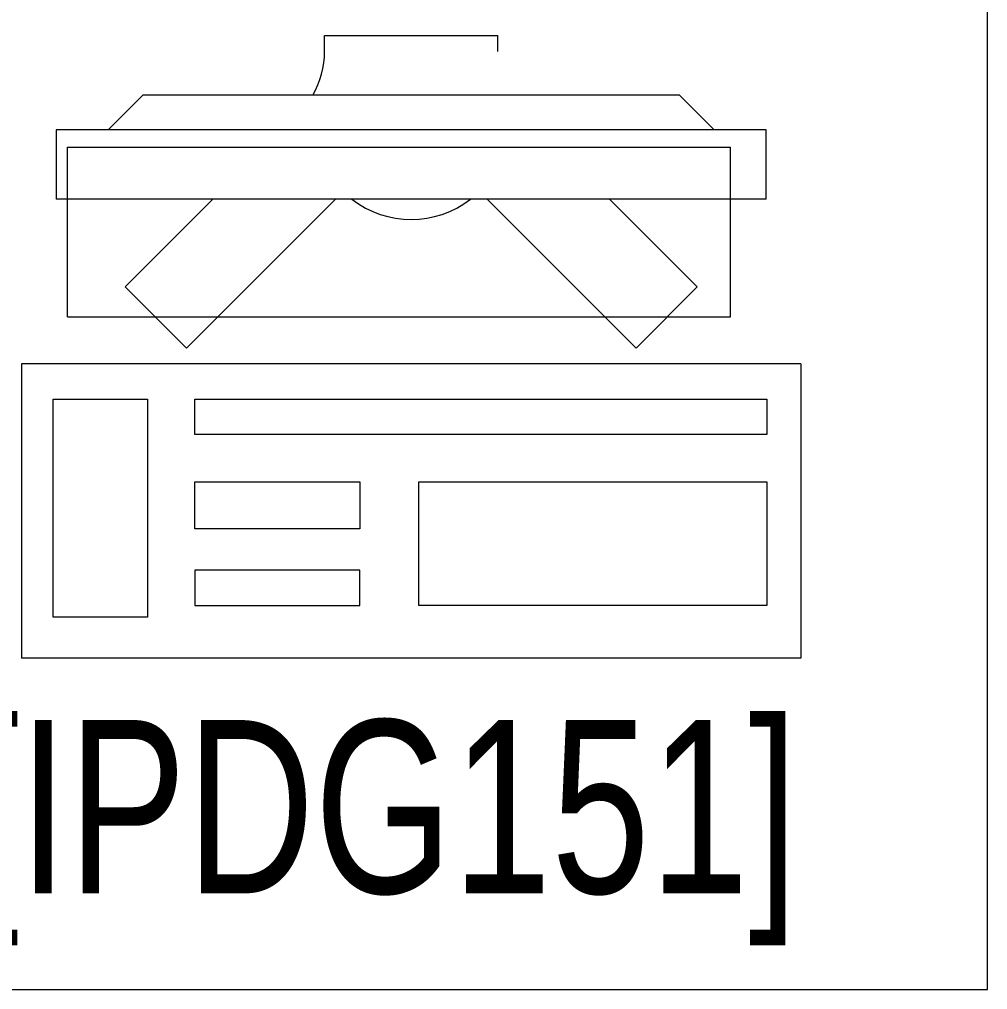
# Model space of a CAD drawing. Header units: metres. Extents: x 75097 to 220762, y -1557923 to -1361206.
# Drawn here: x 168055 to 168614, y -1409083 to -1408523 of the extents above; entities that cross this region are included whole.
import ezdxf

# ---------------------------------------------------------------- set-up
doc = ezdxf.new("R2010")
doc.units = ezdxf.units.M
doc.layers.get('0').update_dxf_attribs({"lineweight": 0})
doc.layers.add('A-100 - Copy$0$72_EGR_BASE_TEXT', color=8, linetype='Continuous', lineweight=0)
doc.layers.add('A-100 - Copy$0$Medical Equipment and Furniture', color=8, linetype='Continuous', lineweight=0)
doc.styles.add('A-100 - Copy$0$X3G_ENTITY_2587EA', font='swisscl.ttf', dxfattribs={"height": 200})

# ---------------------------------------------------------------- blocks, each defined once
blk = doc.blocks.new('A-100 - Copy$0$ITCWLS1-P')
for p, q in [((-0.1699999999364081, 0.4500000000225556), (-0.1699999999982537, 2.18278e-11)), ((-0.1699999999400461, 0.4500000000225556), (5.82077e-11, 0.4500000000007275)), ((5.82077e-11, 0.4500000000007275), (0, 0)), ((-0.2650894508826422, 0.4300000000221987, 5.3142759e-09), (-0.3050894508816963, 0.4300000000222903, 5.3202569e-09)), ((-0.3050894508816963, 0.4300000000222903, 5.3202569e-09), (-0.305089450880502, 0.0200000000222894, 5.3430671e-09)), ((-0.2650894508826422, 0.4300000000221987, 5.3142759e-09), (-0.2650894508814479, 0.0200000000221979, 5.3370861e-09)), ((-0.1495693687724098, 0.4304734261705086), (-0.1291389324400199, 0.4304734261668706)), ((-0.1291389324400199, 0.4304734261668706), (-0.1291389324433112, 0.4089273506178871)), ((-0.1969999999455467, 0.4093850739918707), (-0.2949999999727879, 0.4093850740064229)), ((-0.2949999999691499, 0.0263850739975168), (-0.2949999999145802, 0.4093850740064229)), ((-0.1969999999964784, 0.0263850739866029), (-0.1969999999455467, 0.4093850739918707)), ((-0.3250894508822464, 0.3800000000194237, 5.3257268e-09), (-0.3050894508817641, 0.4000000000198165, 5.3217445e-09)), ((-0.3250894508822464, 0.3800000000194237, 5.3257268e-09), (-0.3250894508808251, 0.0700000000252438, 5.3435783e-09)), ((-0.3503228691952465, 0.2750000000221888), (-0.3596121910766719, 0.2750000000221888)), ((-0.3596121910766719, 0.1750000000221945), (-0.3596121910766719, 0.2750000000221888)), ((-0.350322869195243, 0.1750000000221945), (-0.3596121910766719, 0.1750000000221945)), ((-0.3250894508808251, 0.0700000000252438, 5.3435783e-09), (-0.3050894508804343, 0.0500000000247632, 5.3415795e-09)), ((-0.1969999999964784, 0.0263850739866029), (-0.2949999999727879, 0.0263850739975168)), ((-0.305089450880502, 0.0200000000222894, 5.3430671e-09), (-0.2650894508814479, 0.0200000000221979, 5.3370861e-09)), ((-0.1699999999982537, 2.18278e-11), (0, 0))]:
    blk.add_line(p, q)
at = {"extrusion": (2.482809e-10, 3.18408e-10, -1)}
for p, q in [((-0.2650894508823398, 0.3395227402161751), (-0.2144258003356191, 0.3901863907626434)), ((-0.1790704612763825, 0.3548310517032291), (-0.2144258003356191, 0.3901863907626434)), ((-0.2650894508821587, 0.2688120620979006), (-0.1790704612763825, 0.3548310517032291))]:
    blk.add_line(p, q, dxfattribs=at)
at = {"extrusion": (2.482809e-10, -3.18408e-10, -1)}
for p, q in [((-0.2650894508819313, 0.1811879379462553), (-0.1790704612763826, 0.0951689483411542)), ((-0.2650894508817466, 0.1104772598276042), (-0.2144258003356193, 0.0598136092817398)), ((-0.1790704612763826, 0.0951689483411542), (-0.2144258003356193, 0.0598136092817398))]:
    blk.add_line(p, q, dxfattribs=at)
for points in [[(-0.1291389324433112, 0.4089273506178871), (-0.1291389324869669, 0.0999575913556327), (-0.1495693688193568, 0.0999575913592707), (-0.1495693687724098, 0.4304734261705086)], [(-0.1495684718243585, 0.0999575913592774), (-0.1495690132306086, 0.0999576858905274), (-0.1495695460431087, 0.0999578405780274), (-0.1495700616681087, 0.0999580554217773), (-0.1495705601056086, 0.0999583132342774), (-0.1495710241681086, 0.0999586226092774), (-0.1495714452618585, 0.0999589749530274), (-0.1495718147931085, 0.0999593616717773), (-0.1495721327618585, 0.0999597741717774), (-0.1495724507306085, 0.0999603413592774), (-0.1495726999493586, 0.0999609257342774), (-0.1495728718243586, 0.0999615272967774), (-0.1495729663556086, 0.0999621288592774), (-0.1495729921368586, 0.0999627476092774), (-0.1495729405743585, 0.0999633577655274), (-0.1495728202618586, 0.0999639765155274), (-0.1495726226056085, 0.0999645866717774), (-0.1495723390118585, 0.0999651194842773), (-0.1495720382306086, 0.0999656007342774), (-0.1495716858868586, 0.0999660304217774), (-0.1495713077618587, 0.0999663999530274), (-0.1495708780743586, 0.0999667351092774), (-0.1495703968243586, 0.0999670358905274), (-0.1495698640118587, 0.0999672851092774), (-0.1495692882306087, 0.0999675085467774), (-0.1495686866681086, 0.0999676202655274), (-0.1495680679181085, 0.0999676546405274), (-0.1495674319806085, 0.0999676202655274), (-0.1495667960431085, 0.0999675085467774), (-0.1495661772931086, 0.0999673280780273), (-0.1495655843243585, 0.0999670702655274), (-0.1495650343243585, 0.0999667437030274), (-0.1495645444806085, 0.0999663312030274), (-0.1495641233868586, 0.0999659187030274), (-0.1495637624493585, 0.0999654202655274), (-0.1495634530743587, 0.0999648702655274), (-0.1495632124493585, 0.0999642772967774), (-0.1495630319806086, 0.0999636585467774), (-0.1495629288556085, 0.0999630312030274), (-0.1495629030743587, 0.0999624038592774), (-0.1495629632306087, 0.0999618022967774), (-0.1495630749493585, 0.0999613038592774), (-0.1495632382306086, 0.0999608226092774), (-0.1495634530743587, 0.0999603585467774), (-0.1495637022931086, 0.0999599116717774), (-0.1495639858868586, 0.0999595077655274), (-0.1495643038556086, 0.0999591296405274), (-0.1495646476056086, 0.0999588030780274), (-0.1495650171368587, 0.0999585108905274), (-0.1495654124493585, 0.0999582616717774), (-0.1495658335431086, 0.0999580468280274), (-0.1495667015118586, 0.0999577546405274), (-0.1495675952618586, 0.0999576085467774), (-0.1495684718243585, 0.0999575913592774)], [(-0.1495726226056085, 0.0999608827655274), (-0.1495727429181085, 0.0999613124530274), (-0.1495728374493587, 0.0999617421405273), (-0.1495728976056087, 0.0999621718280274), (-0.1495729147931085, 0.0999626015155273), (-0.1495728976056087, 0.0999630312030274), (-0.1495728374493587, 0.0999634608905274), (-0.1495727343243586, 0.0999638905780274), (-0.1495725882306086, 0.0999643202655274), (-0.1495633327618585, 0.0999643632342774), (-0.1495630921368586, 0.0999635038592773), (-0.1495630061993586, 0.0999626358905274), (-0.1495630233868587, 0.0999622062030274), (-0.1495630921368586, 0.0999617679217774), (-0.1495631866681085, 0.0999613296405274), (-0.1495633327618585, 0.0999608827655274), (-0.1495726226056085, 0.0999608827655274)], [(-0.1495684718243585, 0.0999576772967774), (-0.1495701905743586, 0.0999582015155274), (-0.1495701991681085, 0.0999583046405274), (-0.1495701304181086, 0.0999583905780274), (-0.1495702335431087, 0.0999584507342774), (-0.1495703882306086, 0.0999584421405274), (-0.1495705515118587, 0.0999584421405274), (-0.1495706632306085, 0.0999585108905274), (-0.1495703452618585, 0.0999585022967774), (-0.1495701819806087, 0.0999585108905274), (-0.1495700444806086, 0.0999585710467774), (-0.1495701304181086, 0.0999587343280274), (-0.1495702679181087, 0.0999588374530274), (-0.1495705944806086, 0.0999589233905274), (-0.1495709640118586, 0.0999589491717773), (-0.1495711358868587, 0.0999589663592774), (-0.1495712991681085, 0.0999590007342773), (-0.1495707233868585, 0.0999590007342773), (-0.1495707233868585, 0.0999590866717774), (-0.1495709468243586, 0.0999592585467774), (-0.1495711960431086, 0.0999593702655274), (-0.1495717632306085, 0.0999594562030274), (-0.1495716601056086, 0.0999594905780273), (-0.1495715397931087, 0.0999594819842774), (-0.1495714280743586, 0.0999594905780273), (-0.1495713335431087, 0.0999595335467774), (-0.1495714366681086, 0.0999598858905274), (-0.1495717460431086, 0.0999599116717774), (-0.1495720726056086, 0.0999599202655274), (-0.1495719608868585, 0.0999599632342774), (-0.1495718319806086, 0.0999599632342774), (-0.1495715569806085, 0.0999599632342774), (-0.1495715913556087, 0.0999601007342774), (-0.1495716772931087, 0.0999602038592774), (-0.1495719265118586, 0.0999603929217773), (-0.1495723819806086, 0.0999603929217773), (-0.1495723218243586, 0.0999604530780274), (-0.1495722358868586, 0.0999604616717774), (-0.1495720468243585, 0.0999604530780274), (-0.1495720210431085, 0.0999605218280274), (-0.1495720468243585, 0.0999605905780274), (-0.1495720811993585, 0.0999606679217774), (-0.1495720726056086, 0.0999607452655274), (-0.1495685749493586, 0.0999607452655274), (-0.1495685491681086, 0.0999606937030274), (-0.1495685835431085, 0.0999606421405274), (-0.1495686007306086, 0.0999605819842774), (-0.1495685491681086, 0.0999605132342774), (-0.1495636249493587, 0.0999605132342774), (-0.1495635390118587, 0.0999607194842774), (-0.1495633929181087, 0.0999607194842774), (-0.1495637882306086, 0.0999599460467774), (-0.1495685147931086, 0.0999598601092774), (-0.1495684632306086, 0.0999597569842774), (-0.1495683858868585, 0.0999596796405274), (-0.1495682827618586, 0.0999596108905274), (-0.1495682054181086, 0.0999595163592774), (-0.1495654038556086, 0.0999594905780273), (-0.1495641577618586, 0.0999594562030274), (-0.1495658507306087, 0.0999594304217774), (-0.1495659022931085, 0.0999593960467774), (-0.1495659022931085, 0.0999593272967774), (-0.1495659022931085, 0.0999592499530274), (-0.1495659366681087, 0.0999591640155274), (-0.1495658077618586, 0.0999590608905274), (-0.1495656616681086, 0.0999590093280274), (-0.1495654983868585, 0.0999589921405274), (-0.1495653351056086, 0.0999589921405274), (-0.1495649827618587, 0.0999590265155274), (-0.1495646476056086, 0.0999590007342773), (-0.1495648796368586, 0.0999589405780274), (-0.1495651632306086, 0.0999589405780274), (-0.1495654382306085, 0.0999589405780274), (-0.1495656874493586, 0.0999588804217774), (-0.1495656530743586, 0.0999587085467774), (-0.1495656272931086, 0.0999585108905274), (-0.1495652577618586, 0.0999585108905274), (-0.1495653608868587, 0.0999584507342774), (-0.1495654983868585, 0.0999584507342774), (-0.1495656530743586, 0.0999584507342774), (-0.1495657905743587, 0.0999583905780274), (-0.1495658077618586, 0.0999582960467774), (-0.1495657476056086, 0.0999582015155274), (-0.1495660483868587, 0.0999580554217773), (-0.1495663663556087, 0.0999579351092774), (-0.1495670280743585, 0.0999577718280274), (-0.1495676897931085, 0.0999576858905274), (-0.1495683515118585, 0.0999576772967774), (-0.1495684718243585, 0.0999576772967774)], [(-0.1495706202618586, 0.0999645007342774), (-0.1495705944806086, 0.0999646210467774), (-0.1495705772931085, 0.0999647499530274), (-0.1495723561993586, 0.0999647929217774), (-0.1495706202618586, 0.0999648101092774), (-0.1495705171368585, 0.0999649046405274), (-0.1495704913556085, 0.0999649905780274), (-0.1495705171368585, 0.0999650765155274), (-0.1495706374493585, 0.0999650765155274), (-0.1495705601056086, 0.0999651796405274), (-0.1495706116681087, 0.0999652655780274), (-0.1495707233868585, 0.0999652741717774), (-0.1495709897931087, 0.0999652655780274), (-0.1495710585431086, 0.0999651796405274), (-0.1495711530743585, 0.0999651108905274), (-0.1495713593243587, 0.0999649562030274), (-0.1495713679181086, 0.0999650335467774), (-0.1495713249493585, 0.0999650937030274), (-0.1495712819806086, 0.0999651538592774), (-0.1495712733868587, 0.0999652397967774), (-0.1495720726056086, 0.0999652655780274), (-0.1495718921368586, 0.0999652913592774), (-0.1495716944806086, 0.0999652913592774), (-0.1495712991681085, 0.0999652999530274), (-0.1495711702618586, 0.0999654804217773), (-0.1495710499493587, 0.0999657038592773), (-0.1495711874493587, 0.0999657554217773), (-0.1495713679181086, 0.0999657554217773), (-0.1495717632306085, 0.0999657554217773), (-0.1495700444806086, 0.0999660390155274), (-0.1495700788556086, 0.0999659616717774), (-0.1495700874493585, 0.0999658499530274), (-0.1495699929181086, 0.0999658241717774), (-0.1495698640118587, 0.0999658499530274), (-0.1495697866681086, 0.0999660218280273), (-0.1495697522931086, 0.0999661335467774), (-0.1495697608868586, 0.0999662452655273), (-0.1495712991681085, 0.0999662452655273), (-0.1495698983868586, 0.0999662796405274), (-0.1495697608868586, 0.0999664257342774), (-0.1495698124493586, 0.0999665546405274), (-0.1495698382306086, 0.0999666233905274), (-0.1495698382306086, 0.0999667093280274), (-0.1495707233868585, 0.0999667351092774), (-0.1495704655743587, 0.0999667866717773), (-0.1495701905743586, 0.0999667866717773), (-0.1495696147931086, 0.0999667952655274), (-0.1495695546368586, 0.0999668812030273), (-0.1495696147931086, 0.0999669929217774), (-0.1495697093243585, 0.0999670187030274), (-0.1495698382306086, 0.0999670187030274), (-0.1495697608868586, 0.0999672507342774), (-0.1495687038556085, 0.0999675085467774), (-0.1495681624493587, 0.0999675772967774), (-0.1495676124493587, 0.0999675687030274), (-0.1495674663556087, 0.0999674827655274), (-0.1495672944806087, 0.0999674569842774), (-0.1495671226056087, 0.0999674226092774), (-0.1495670022931087, 0.0999672851092774), (-0.1495661429181087, 0.0999672249530274), (-0.1495669765118587, 0.0999671647967774), (-0.1495668046368587, 0.0999669929217774), (-0.1495666069806086, 0.0999668726092774), (-0.1495663921368585, 0.0999668038592774), (-0.1495661601056085, 0.0999667694842774), (-0.1495651976056086, 0.0999667351092774), (-0.1495662632306086, 0.0999667351092774), (-0.1495662202618585, 0.0999666147967774), (-0.1495662890118586, 0.0999665890155274), (-0.1495663319806085, 0.0999665374530274), (-0.1495664265118587, 0.0999664257342774), (-0.1495666069806086, 0.0999664687030274), (-0.1495666585431087, 0.0999666147967774), (-0.1495667960431085, 0.0999667351092774), (-0.1495668905743587, 0.0999666749530274), (-0.1495668647931087, 0.0999665632342773), (-0.1495668046368587, 0.0999664601092774), (-0.1495667015118586, 0.0999663741717774), (-0.1495665726056087, 0.0999663054217774), (-0.1495651374493586, 0.0999662796405274), (-0.1495646476056086, 0.0999662796405274), (-0.1495664007306087, 0.0999660991717774), (-0.1495664265118587, 0.0999660218280273), (-0.1495663749493586, 0.0999659101092774), (-0.1495662632306086, 0.0999658155780274), (-0.1495641577618586, 0.0999657554217773), (-0.1495661772931086, 0.0999657554217773), (-0.1495662804181087, 0.0999655921405274), (-0.1495663835431086, 0.0999656093280274), (-0.1495665124493587, 0.0999656522967774), (-0.1495665124493587, 0.0999657296405274), (-0.1495668046368587, 0.0999657554217773), (-0.1495671226056087, 0.0999657554217773), (-0.1495671999493585, 0.0999656866717774), (-0.1495672858868585, 0.0999655319842774), (-0.1495671999493585, 0.0999653601092774), (-0.1495638483868585, 0.0999652999530274), (-0.1495664007306087, 0.0999652226092774), (-0.1495662632306086, 0.0999650765155274), (-0.1495663233868586, 0.0999648702655274), (-0.1495635390118587, 0.0999648101092774), (-0.1495662804181087, 0.0999647327655274), (-0.1495663491681086, 0.0999646296405273), (-0.1495663663556087, 0.0999645007342774), (-0.1495665468243587, 0.0999645007342774), (-0.1495665897931085, 0.0999646124530274), (-0.1495666327618587, 0.0999647499530274), (-0.1495669593243586, 0.0999647757342774), (-0.1495673202618587, 0.0999647929217774), (-0.1495673460431085, 0.0999645007342774), (-0.1495706202618586, 0.0999645007342774)], [(-0.1495707835431087, 0.0999653601092774), (-0.1495707749493585, 0.0999653858905274), (-0.1495707663556086, 0.0999654030780274), (-0.1495707147931086, 0.0999654288592774), (-0.1495706632306085, 0.0999654460467774), (-0.1495706202618586, 0.0999654718280274), (-0.1495705944806086, 0.0999654460467774), (-0.1495705772931085, 0.0999654202655274), (-0.1495705858868587, 0.0999653858905274), (-0.1495706030743585, 0.0999653601092774), (-0.1495706288556086, 0.0999653429217774), (-0.1495706546368586, 0.0999653343280274), (-0.1495706890118585, 0.0999653343280274), (-0.1495707233868585, 0.0999653601092774), (-0.1495707835431087, 0.0999653601092774)], [(-0.1495704397931087, 0.0999653601092774), (-0.1495704054181085, 0.0999655319842774), (-0.1495703796368587, 0.0999656265155274), (-0.1495703280743587, 0.0999657038592773), (-0.1495700444806086, 0.0999657038592773), (-0.1495700444806086, 0.0999655062030274), (-0.1495701476056087, 0.0999655147967774), (-0.1495702249493586, 0.0999654460467774), (-0.1495703108868586, 0.0999653687030274), (-0.1495704397931087, 0.0999653601092774)], [(-0.1495698983868586, 0.0999648702655274), (-0.1495698811993585, 0.0999650077655274), (-0.1495698038556087, 0.0999651624530273), (-0.1495696749493586, 0.0999652140155273), (-0.1495695202618587, 0.0999652140155273), (-0.1495691851056086, 0.0999652226092774), (-0.1495694772931085, 0.0999649819842774), (-0.1495696577618587, 0.0999648874530274), (-0.1495698640118587, 0.0999648702655274), (-0.1495698983868586, 0.0999648702655274)], [(-0.1495697179181087, 0.0999653601092774), (-0.1495696663556086, 0.0999654976092774), (-0.1495695804181086, 0.0999656522967774), (-0.1495693397931087, 0.0999656952655274), (-0.1495690905743586, 0.0999656952655274), (-0.1495685749493586, 0.0999657038592773), (-0.1495685577618585, 0.0999656093280274), (-0.1495686007306086, 0.0999655147967774), (-0.1495687554181085, 0.0999653601092774), (-0.1495697179181087, 0.0999653601092774)], [(-0.1495692108868586, 0.0999663312030274), (-0.1495691851056086, 0.0999663741717774), (-0.1495691163556086, 0.0999663827655274), (-0.1495690476056085, 0.0999663999530274), (-0.1495690046368586, 0.0999664687030274), (-0.1495691507306086, 0.0999665116717774), (-0.1495692968243586, 0.0999664858905274), (-0.1495694429181086, 0.0999664515155274), (-0.1495696147931086, 0.0999664515155274), (-0.1495696405743586, 0.0999666147967774), (-0.1495694686993586, 0.0999666577655274), (-0.1495692710431086, 0.0999666405780274), (-0.1495688585431086, 0.0999666147967774), (-0.1495687983868587, 0.0999665116717774), (-0.1495685749493586, 0.0999664772967774), (-0.1495684460431087, 0.0999664515155274), (-0.1495683257306085, 0.0999663655780274), (-0.1495692108868586, 0.0999663312030274)], [(-0.1495694171368586, 0.0999658671405274), (-0.1495693226056086, 0.0999659788592773), (-0.1495692280743587, 0.0999661851092774), (-0.1495684288556086, 0.0999661851092774), (-0.1495684116681085, 0.0999660562030274), (-0.1495684890118586, 0.0999659015155274), (-0.1495683429181086, 0.0999658757342774), (-0.1495684116681085, 0.0999658585467774), (-0.1495689186993586, 0.0999658499530274), (-0.1495694171368586, 0.0999658671405274)], [(-0.1495687554181085, 0.0999648702655274), (-0.1495686952618586, 0.0999650765155274), (-0.1495685405743586, 0.0999650937030274), (-0.1495683686993586, 0.0999651022967774), (-0.1495683515118585, 0.0999648960467773), (-0.1495685405743586, 0.0999648702655274), (-0.1495687554181085, 0.0999648702655274)], [(-0.1495685147931086, 0.0999600062030274), (-0.1495684890118586, 0.0999603499530273), (-0.1495637624493585, 0.0999603757342774), (-0.1495637624493585, 0.0999602897967774), (-0.1495637968243587, 0.0999601952655274), (-0.1495638741681086, 0.0999600062030274), (-0.1495685147931086, 0.0999600062030274)], [(-0.1495676897931085, 0.0999592241717773), (-0.1495678530743586, 0.0999592757342774), (-0.1495679476056085, 0.0999593015155274), (-0.1495680421368587, 0.0999593444842774), (-0.1495677757306085, 0.0999593960467774), (-0.1495674749493586, 0.0999593960467774), (-0.1495668561993585, 0.0999593960467774), (-0.1495669163556087, 0.0999593101092774), (-0.1495670968243586, 0.0999592671405273), (-0.1495672858868585, 0.0999592585467774), (-0.1495674921368587, 0.0999592585467774), (-0.1495676897931085, 0.0999592241717773)], [(-0.1495676124493587, 0.0999660991717774), (-0.1495677155743585, 0.0999661851092774), (-0.1495676811993586, 0.0999661851092774), (-0.1495676296368585, 0.0999661851092774), (-0.1495676038556085, 0.0999661851092774), (-0.1495675780743585, 0.0999661679217774), (-0.1495675694806086, 0.0999661421405274), (-0.1495675694806086, 0.0999660991717774), (-0.1495676124493587, 0.0999660991717774)], [(-0.1495673460431085, 0.0999648702655274), (-0.1495672515118586, 0.0999650077655274), (-0.1495671827618586, 0.0999651796405274), (-0.1495669765118587, 0.0999652054217774), (-0.1495667530743586, 0.0999652226092774), (-0.1495667530743586, 0.0999648702655274), (-0.1495673202618587, 0.0999648702655274), (-0.1495673460431085, 0.0999648702655274)]]:
    blk.add_lwpolyline(points)
for points in [[(-0.1018984156071383, 0.4304734261640989), (-0.0303916936063615, 0.4304734261568229), (-0.0303916936354653, 0.2294380549174093), (-0.1018984156362421, 0.2294380549246852)], [(-0.1018984156398801, 0.1953641349064128), (-0.0746577039717522, 0.1953641349027748), (-0.0746577039856998, 0.0999575913471441), (-0.1018984156538277, 0.0999575913507821)], [(-0.0303916936391033, 0.1953641348991368), (-0.0508221299714932, 0.1953641348991368), (-0.0508221299842274, 0.0999575913439608), (-0.0303916936518374, 0.0999575913439608)], [(-0.1495694400026829, 0.099963464303091), (-0.1495694384208311, 0.0999634824943854), (-0.1495694336752761, 0.09996349989475399), (-0.1495694257660177, 0.0999635165041967), (-0.1495694146930558, 0.0999635307408619), (-0.1495694012473164, 0.0999635433956754), (-0.1495693854287995, 0.0999635528867856), (-0.1495693688193568, 0.0999635592141923), (-0.1495693506280623, 0.0999635663325249), (-0.1495693340186196, 0.0999635758236351), (-0.1495693197819544, 0.0999635884784486), (-0.1495693079180668, 0.0999636035060396), (-0.1495692984269566, 0.0999636201154824), (-0.1495692920995498, 0.0999636383067768), (-0.1495692889358465, 0.0999636572889971), (-0.1495692897267723, 0.0999636762712174), (-0.1495692936814016, 0.0999636952534376), (-0.1495693007997342, 0.0999637126538062), (-0.1495693102908443, 0.0999637292632489), (-0.1495693229456577, 0.0999637434999141), (-0.1495693379732489, 0.0999637553638018), (-0.1495693553736174, 0.0999637640639861), (-0.1495693735649118, 0.0999637703913929), (-0.1495693925471321, 0.0999637727641704), (-0.1495698908304143, 0.0999637727641704), (-0.149569907439857, 0.0999637719732445), (-0.1495699232583739, 0.0999637680186154), (-0.1495699382859651, 0.0999637609002827), (-0.1495699517317043, 0.0999637522000984), (-0.1495699643865179, 0.0999637411271366), (-0.149569973877628, 0.0999637276813972), (-0.1495699817868864, 0.0999637126538062), (-0.1495699865324415, 0.0999636968352893), (-0.1495699881142932, 0.0999636802258466), (-0.1495699873233675, 0.0999636636164038), (-0.1495699841596639, 0.0999636477978869), (-0.1495699778322571, 0.0999636327702959), (-0.149569969132073, 0.0999636185336307), (-0.1495699580591111, 0.09996360666974301), (-0.1495699446133717, 0.09996359638770698), (-0.1495699303767065, 0.0999635884784486), (-0.1495699145581896, 0.0999635829419677), (-0.14956989162134, 0.0999635766145609), (-0.1495698702663423, 0.0999635679143766), (-0.1495698497022703, 0.0999635552595631), (-0.149569831510976, 0.0999635410228979), (-0.1495698149015333, 0.0999635244134552), (-0.1495698006648679, 0.0999635054312349), (-0.1495697895919062, 0.0999634848671629), (-0.1495697808917219, 0.0999634635121651), (-0.1495697745643151, 0.0999634405753156), (-0.1495697721915375, 0.0999634168475403), (-0.1495697247359869, 0.0999624440087513), (-0.1495697207813577, 0.0999623791528321), (-0.1495697191995059, 0.099962313505987), (-0.1495697207813577, 0.0999622486500677), (-0.1495697247359869, 0.0999621830032226), (-0.1495697286906162, 0.09996214029322699), (-0.1495697365998746, 0.0999620983741572), (-0.1495697468819105, 0.0999620564550875), (-0.1495697595367241, 0.0999620153269435), (-0.1495697753552411, 0.0999619749897254), (-0.1495697935465353, 0.09996193623435902), (-0.1495698149015333, 0.0999618982699185), (-0.1495698378383826, 0.0999618618873297), (-0.1495698639389357, 0.0999618278775183), (-0.14956989162134, 0.0999617946586328), (-0.1495699224674482, 0.0999617638125249), (-0.1495699541044818, 0.0999617353391945), (-0.1495699881142932, 0.0999617092386416), (-0.1495700237059562, 0.0999616847199405), (-0.1495700616703967, 0.0999616633649426), (-0.1495700996348374, 0.0999616443827223), (-0.1495701399720554, 0.0999616277732796), (-0.1495701803092734, 0.0999616135366144), (-0.1495702222283431, 0.0999616024636526), (-0.1495702641474129, 0.0999615945543941), (-0.1495703076483344, 0.0999615890179132), (-0.14957035035833, 0.0999615866451357), (-0.1495703930683258, 0.0999615866451357), (-0.1495704365692471, 0.0999615905997649), (-0.1495704856066494, 0.0999615985090234), (-0.149570533853126, 0.0999616095819852), (-0.1495705813086766, 0.0999616238186504), (-0.1495706279733014, 0.099961641219019), (-0.1495706738470005, 0.0999616617830909), (-0.1495707062749602, 0.0999616783925337), (-0.1495707363301423, 0.0999616981656798), (-0.1495707655943986, 0.0999617203116035), (-0.1495707924858772, 0.0999617448303046), (-0.1495708162136525, 0.0999617717217834), (-0.1495708383595763, 0.0999618009860396), (-0.1495708573417965, 0.0999618318321475), (-0.1495708739512392, 0.09996186505103301), (-0.1495708873969787, 0.0999618990608444), (-0.1495709063791989, 0.0999619599621344), (-0.1495709229886416, 0.0999620216543503), (-0.149570936434381, 0.0999620849284179), (-0.1495709475073429, 0.0999621482024854), (-0.1495709554166013, 0.09996221147655301), (-0.1495709609530821, 0.0999622755415464), (-0.1495709625349338, 0.0999623396065399), (-0.1495709617440081, 0.0999624036715333), (-0.1495709585803046, 0.0999624677365267), (-0.1495708873969787, 0.0999634405753156), (-0.1495708826514236, 0.0999634603484617), (-0.149570875533091, 0.0999634785397562), (-0.1495708660419809, 0.0999634959401248), (-0.1495708541780932, 0.0999635117586417), (-0.1495708399414278, 0.0999635259953068), (-0.1495708241229111, 0.0999635378591945), (-0.1495708067225424, 0.0999635481412305), (-0.1495707877403222, 0.0999635552595631), (-0.1495707687581019, 0.0999635592141923), (-0.1495707521486592, 0.0999635671234508), (-0.149570737911994, 0.0999635766145609), (-0.1495707244662546, 0.0999635884784486), (-0.1495707141842185, 0.0999636027151138), (-0.1495707054840344, 0.0999636177427049), (-0.1495706991566276, 0.0999636343521476), (-0.1495706959929243, 0.0999636517525162), (-0.1495706959929243, 0.0999636699438106), (-0.1495706983657018, 0.0999636873441792), (-0.1495707031112569, 0.0999637039536219), (-0.1495707110205152, 0.0999637197721388), (-0.1495707213025513, 0.099963734008804), (-0.1495707339573647, 0.0999637466636175), (-0.1495707481940299, 0.0999637569456535), (-0.1495707640125469, 0.0999637656458378), (-0.1495707806219896, 0.0999637703913929), (-0.1495707980223581, 0.0999637735550962), (-0.1495708162136525, 0.0999637727641704), (-0.1495715517746882, 0.0999637727641704), (-0.1495715707569084, 0.0999637703913929), (-0.1495715889482029, 0.099963764854912), (-0.1495716055576456, 0.0999637569456535), (-0.1495716213761625, 0.0999637458726917), (-0.1495716348219019, 0.0999637332178782), (-0.1495716466857896, 0.0999637181902871), (-0.1495716553859737, 0.0999637015808444), (-0.1495716617133805, 0.0999636833895499), (-0.1495716648770838, 0.0999636644073297), (-0.1495716656680098, 0.0999636454251094), (-0.1495716632952323, 0.0999636264428892), (-0.1495716577587512, 0.0999636082515947), (-0.1495716490585671, 0.099963591642152), (-0.149571638776531, 0.0999635758236351), (-0.1495716253307916, 0.0999635623778957), (-0.1495716103032006, 0.09996355051400801), (-0.1495715929028322, 0.0999635418138237), (-0.1495715755024635, 0.09996353548641698), (-0.1495715588930208, 0.0999635275771586), (-0.1495715430745038, 0.0999635172951226), (-0.1495715304196904, 0.0999635038493832), (-0.1495715193467285, 0.0999634888217921), (-0.1495715106465442, 0.0999634722123494), (-0.1495715059009891, 0.09996345402105498), (-0.1495715035282116, 0.0999634358297605), (-0.1495715043191376, 0.0999634168475403), (-0.1495715517746882, 0.0999624440087513), (-0.149571557311169, 0.0999623759891287), (-0.1495715588930208, 0.0999623071785802), (-0.149571558102095, 0.0999622383680317), (-0.1495715533565399, 0.0999621695574832), (-0.1495715462382071, 0.0999621007469348), (-0.1495715351652455, 0.0999620327273121), (-0.1495715209285803, 0.0999619654986153), (-0.1495715043191376, 0.0999618990608444), (-0.1495714892915464, 0.0999618555599229), (-0.1495714718911779, 0.0999618136408531), (-0.1495714521180317, 0.0999617733036351), (-0.1495714291811822, 0.0999617337573428), (-0.1495714038715551, 0.0999616965838281), (-0.1495713761891507, 0.0999616602012393), (-0.1495713461339686, 0.0999616269823537), (-0.149571313706009, 0.0999615945543941), (-0.1495712796961975, 0.0999615652901379), (-0.1495712433136088, 0.0999615376077333), (-0.1495712053491681, 0.0999615130890321), (-0.1495711658028759, 0.0999614909431085), (-0.1495711246747321, 0.0999614719608882), (-0.1495710503277027, 0.0999614419057061), (-0.1495709759806733, 0.0999614158051532), (-0.1495708992608663, 0.0999613928683038), (-0.1495708225410594, 0.0999613730951577), (-0.1495707450303266, 0.0999613572766408), (-0.1495706667286679, 0.0999613438309014), (-0.1495705876360834, 0.0999613343397912), (-0.149570508543499, 0.0999613280123845), (-0.1495704294509145, 0.0999613248486811), (-0.1495703495674042, 0.0999613256396069), (-0.1495702704748197, 0.0999613295942362), (-0.1495702103644555, 0.0999613375034946), (-0.1495701510450172, 0.0999613485764565), (-0.1495700925165048, 0.0999613628131216), (-0.1495700347789181, 0.0999613802134902), (-0.1495699778322571, 0.0999613999866364), (-0.1495699216765222, 0.09996142213256), (-0.149569867102639, 0.0999614482331129), (-0.1495698196470884, 0.0999614711699624), (-0.1495697737733893, 0.0999614980614411), (-0.149569729481542, 0.0999615273256973), (-0.1495696875624722, 0.099961559753657), (-0.14956964801618, 0.0999615945543941), (-0.1495696100517395, 0.0999616317279089), (-0.1495695752510023, 0.0999616720651269), (-0.1495695428230427, 0.0999617139841967), (-0.1495695135587863, 0.0999617574851181), (-0.1495694874582335, 0.09996180414974302), (-0.1495694621486064, 0.09996185476899701), (-0.1495694407936087, 0.0999619069701028), (-0.1495694210204627, 0.0999619599621344), (-0.1495694052019457, 0.0999620137450918), (-0.1495693917562063, 0.0999620683189751), (-0.1495693806832444, 0.0999621244747101), (-0.1495693735649118, 0.0999621798395192), (-0.1495693688193568, 0.09996223678617999), (-0.149569367237505, 0.099962292941915), (-0.1495693688193568, 0.09996234909764999)], [(-0.1495665689418667, 0.0999634405753156), (-0.1495665673600149, 0.0999634587666101), (-0.1495665626144599, 0.0999634761669787), (-0.1495665547052015, 0.0999634927764214), (-0.1495665436322396, 0.0999635070130866), (-0.1495665301865002, 0.0999635196679001), (-0.1495665143679833, 0.0999635291590103), (-0.1495664977585406, 0.09996353548641698), (-0.1495664795672461, 0.0999635418138237), (-0.1495664621668776, 0.09996355051400801), (-0.1495664463483607, 0.0999635615869699), (-0.1495664329026213, 0.0999635750327092), (-0.1495664218296596, 0.0999635908512261), (-0.1495664131294753, 0.0999636082515947), (-0.1495664068020684, 0.0999636264428892), (-0.1495664044292909, 0.0999636454251094), (-0.1495664044292909, 0.0999636651982555), (-0.1495664083839202, 0.0999636841804758), (-0.1495664147113268, 0.0999637023717702), (-0.1495664242024371, 0.0999637189812129), (-0.1495664360663248, 0.099963734008804), (-0.14956645030299, 0.0999637474545434), (-0.1495664661215069, 0.0999637577365794), (-0.1495664835218754, 0.0999637656458378), (-0.1495665025040956, 0.0999637711823187), (-0.1495665214863159, 0.0999637727641704), (-0.1495672333195762, 0.0999637727641704), (-0.1495672499290189, 0.0999637719732445), (-0.1495672657475359, 0.0999637680186154), (-0.1495672807751268, 0.0999637609002827), (-0.1495672942208662, 0.0999637522000984), (-0.1495673068756796, 0.0999637411271366), (-0.1495673163667898, 0.0999637276813972), (-0.1495673242760483, 0.0999637126538062), (-0.1495673290216034, 0.0999636968352893), (-0.1495673306034552, 0.0999636802258466), (-0.1495673298125292, 0.0999636636164038), (-0.1495673266488259, 0.0999636477978869), (-0.1495673203214191, 0.0999636327702959), (-0.1495673116212347, 0.0999636185336307), (-0.149567300548273, 0.09996360666974301), (-0.1495672871025336, 0.09996359638770698), (-0.1495672728658685, 0.0999635884784486), (-0.1495672570473515, 0.0999635829419677), (-0.1495672396469828, 0.0999635781964126), (-0.1495672230375401, 0.0999635702871542), (-0.1495672080099492, 0.0999635600051182), (-0.1495671945642097, 0.0999635473503047), (-0.1495671827003221, 0.0999635331136394), (-0.1495671740001377, 0.0999635172951226), (-0.1495671668818052, 0.0999635006856799), (-0.1495671629271761, 0.0999634824943854), (-0.1495671621362501, 0.099963464303091), (-0.1495671621362501, 0.0999628236531568), (-0.1495682061583651, 0.0999628236531568), (-0.1495682061583651, 0.099963464303091), (-0.1495682045765135, 0.0999634824943854), (-0.14956820141281, 0.0999635006856799), (-0.1495681942944774, 0.0999635180860484), (-0.1495681855942931, 0.0999635339045653), (-0.1495681737304054, 0.0999635481412305), (-0.1495681602846662, 0.0999635600051182), (-0.1495681452570751, 0.0999635702871542), (-0.1495681286476324, 0.0999635781964126), (-0.1495681112472637, 0.0999635829419677), (-0.1495680954287469, 0.0999635884784486), (-0.1495680804011558, 0.0999635955967812), (-0.1495680669554164, 0.0999636058788172), (-0.1495680558824547, 0.0999636185336307), (-0.1495680463913446, 0.09996363197936999), (-0.1495680400639378, 0.0999636477978869), (-0.1495680361093085, 0.0999636636164038), (-0.1495680353183827, 0.0999636802258466), (-0.1495680376911602, 0.0999636968352893), (-0.1495680424367153, 0.0999637134447321), (-0.1495680503459736, 0.0999637276813972), (-0.1495680598370838, 0.0999637411271366), (-0.1495680724918974, 0.0999637529910243), (-0.1495680867285626, 0.0999637616912086), (-0.1495681017561535, 0.0999637680186154), (-0.1495681183655965, 0.0999637719732445), (-0.1495681349750392, 0.0999637727641704), (-0.1495688705360746, 0.0999637727641704), (-0.1495688863545915, 0.0999637719732445), (-0.1495689021731085, 0.0999637672276895), (-0.1495689172006994, 0.0999637609002827), (-0.1495689306464388, 0.0999637514091726), (-0.1495689425103265, 0.0999637403362108), (-0.1495689527923626, 0.0999637268904714), (-0.1495689599106952, 0.0999637126538062), (-0.1495689646562502, 0.0999636968352893), (-0.1495689662381018, 0.0999636802258466), (-0.149568965447176, 0.0999636644073297), (-0.1495689622834727, 0.0999636477978869), (-0.1495689559560659, 0.0999636327702959), (-0.1495689472558815, 0.0999636193245565), (-0.1495689369738457, 0.09996360666974301), (-0.1495689235281062, 0.09996359638770698), (-0.1495689092914411, 0.0999635884784486), (-0.1495688942638499, 0.0999635829419677), (-0.1495688776544072, 0.0999635750327092), (-0.1495688626268162, 0.0999635639597474), (-0.1495688491810768, 0.0999635513049339), (-0.1495688381081149, 0.0999635362773429), (-0.1495688301988566, 0.0999635196679001), (-0.1495688246623757, 0.0999635014766057), (-0.1495688222895982, 0.0999634832853113), (-0.149568823080524, 0.099963464303091), (-0.149568823080524, 0.0999617329664169), (-0.1495688214986722, 0.0999617139841967), (-0.1495688238714498, 0.0999616950019764), (-0.1495688286170048, 0.0999616776016078), (-0.1495688373171892, 0.0999616602012393), (-0.149568848390151, 0.0999616451736482), (-0.1495688618358905, 0.0999616325188347), (-0.1495688768634814, 0.0999616214458729), (-0.1495688942638499, 0.0999616143275403), (-0.1495689124551444, 0.0999616087910593), (-0.1495689290645871, 0.09996160009087499), (-0.1495689440921782, 0.0999615890179132), (-0.1495689567469917, 0.0999615755721739), (-0.1495689670290278, 0.099961559753657), (-0.1495689749382861, 0.0999615423532884), (-0.1495689788929154, 0.09996152416199401), (-0.149568980474767, 0.0999615059706995), (-0.1495689781019894, 0.0999614869884793), (-0.1495689733564344, 0.0999614687971848), (-0.1495689646562502, 0.0999614521877421), (-0.1495689535832884, 0.0999614371601511), (-0.149568940137549, 0.0999614245053375), (-0.149568924319032, 0.0999614134323757), (-0.1495689069186635, 0.0999614063140431), (-0.1495688887273691, 0.0999614015684881), (-0.1495688705360746, 0.0999614007775622), (-0.1495681587028145, 0.0999614007775622), (-0.1495681397205942, 0.0999614023594139), (-0.1495681223202255, 0.0999614063140431), (-0.1495681049198571, 0.0999614142233015), (-0.1495680898922659, 0.0999614245053375), (-0.1495680764465267, 0.0999614379510769), (-0.1495680653735648, 0.0999614529786679), (-0.1495680574643062, 0.0999614695881107), (-0.1495680519278254, 0.0999614869884793), (-0.1495680503459736, 0.0999615059706995), (-0.1495680511368996, 0.09996152416199401), (-0.1495680558824547, 0.0999615423532884), (-0.1495680630007873, 0.099961559753657), (-0.1495680732828232, 0.099961574781248), (-0.1495680859376368, 0.0999615890179132), (-0.149568100174302, 0.09996160009087499), (-0.1495681167837447, 0.0999616080001335), (-0.1495681349750392, 0.0999616143275403), (-0.1495681500026301, 0.0999616190730953), (-0.1495681642392953, 0.0999616269823537), (-0.1495681768941089, 0.0999616364734639), (-0.1495681871761448, 0.0999616491282774), (-0.1495681958763292, 0.0999616625740168), (-0.14956820141281, 0.0999616776016078), (-0.1495682053674393, 0.0999616926291989), (-0.1495682061583651, 0.0999617092386416), (-0.1495682061583651, 0.0999625389198527), (-0.1495671621362501, 0.0999625389198527), (-0.1495671621362501, 0.0999617092386416), (-0.1495671629271761, 0.0999616910473472), (-0.1495671668818052, 0.0999616728560527), (-0.1495671740001377, 0.09996165624661), (-0.1495671827003221, 0.0999616404280932), (-0.1495671945642097, 0.0999616261914279), (-0.1495672080099492, 0.0999616135366144), (-0.1495672230375401, 0.0999616032545784), (-0.1495672396469828, 0.09996159534532001), (-0.1495672570473515, 0.0999615905997649), (-0.1495672728658685, 0.09996158506328401), (-0.1495672871025336, 0.0999615771540256), (-0.149567300548273, 0.0999615676629154), (-0.1495673116212347, 0.0999615550081019), (-0.1495673211123448, 0.0999615407714367), (-0.1495673274397516, 0.0999615257438457), (-0.1495673306034552, 0.0999615091344029), (-0.1495673313943809, 0.0999614925249602), (-0.1495673298125292, 0.0999614767064433), (-0.1495673250669741, 0.0999614600970005), (-0.1495673171577158, 0.0999614458603354), (-0.1495673068756796, 0.09996143241459599), (-0.149567295011792, 0.0999614213416342), (-0.1495672807751268, 0.099961411850524), (-0.1495672657475359, 0.0999614055231172), (-0.1495672499290189, 0.0999614015684881), (-0.1495672333195762, 0.0999614007775622), (-0.1495665214863159, 0.0999614007775622), (-0.1495665040859474, 0.0999614023594139), (-0.1495664882674305, 0.0999614078958948), (-0.1495664732398395, 0.0999614158051532), (-0.1495664597941001, 0.0999614260871892), (-0.1495664487211382, 0.0999614387420027), (-0.1495664392300281, 0.0999614529786679), (-0.1495664329026213, 0.0999614687971848), (-0.149566429738918, 0.0999614854066275), (-0.1495664289479922, 0.0999615020160703), (-0.1495664313207697, 0.0999615194164389), (-0.1495664360663248, 0.0999615352349558), (-0.1495664439755832, 0.0999615502625469), (-0.149566455048545, 0.0999615637082862), (-0.1495664677033585, 0.099961574781248), (-0.1495664819400236, 0.0999615842723581), (-0.1495664977585406, 0.0999615905997649), (-0.1495665135770575, 0.0999615992999492), (-0.1495665286046485, 0.099961610372911), (-0.1495665412594621, 0.0999616230277246), (-0.149566551541498, 0.0999616380553156), (-0.1495665602416824, 0.0999616546647583), (-0.1495665657781632, 0.0999616720651269), (-0.1495665689418667, 0.0999616902564213), (-0.1495665689418667, 0.0999617092386416)], [(-0.1495644524243062, 0.0999637071173253), (-0.1495645212348547, 0.0999637332178782), (-0.1495645900454031, 0.0999637561547277), (-0.1495646604378035, 0.0999637759278738), (-0.1495647316211294, 0.0999637925373165), (-0.1495648035953813, 0.0999638067739817), (-0.1495648755696332, 0.0999638170560177), (-0.1495649483348108, 0.0999638241743503), (-0.1495650210999885, 0.0999638281289795), (-0.1495650938651664, 0.0999638289199054), (-0.1495651674212698, 0.0999638265471278), (-0.1495652401864475, 0.0999638202197211), (-0.1495652947603309, 0.0999638146832402), (-0.1495653485432883, 0.0999638059830559), (-0.1495654015353199, 0.0999637933282424), (-0.1495654545273514, 0.0999637783006513), (-0.1495655059375315, 0.0999637609002827), (-0.1495655565567854, 0.0999637403362108), (-0.1495656063851137, 0.0999637166084354), (-0.1495656538406643, 0.0999636897169567), (-0.1495657005052892, 0.0999636612436263), (-0.1495657455880622, 0.0999636296065925), (-0.149565788298058, 0.0999635955967812), (-0.149565828635276, 0.0999635592141923), (-0.1495658673906425, 0.09996352045882599), (-0.1495659045641572, 0.09996347933068199), (-0.1495659385739684, 0.0999634366206864), (-0.1495659702110023, 0.0999633923288391), (-0.1495659994752584, 0.0999633456642143), (-0.1495660192484046, 0.0999633045360704), (-0.1495660358578473, 0.0999632626170006), (-0.1495660493035867, 0.0999632183251533), (-0.1495660603765484, 0.099963174033306), (-0.149566067494881, 0.0999631289505328), (-0.1495660706585845, 0.0999630830768338), (-0.1495660714495103, 0.0999630379940607), (-0.149566068285807, 0.0999629921203617), (-0.1495660627493259, 0.0999629470375885), (-0.1495660532582158, 0.0999629019548154), (-0.1495660398124766, 0.0999628584538939), (-0.1495660239939597, 0.0999628157438983), (-0.1495660050117394, 0.0999627738248286), (-0.1495659836567414, 0.0999627334876105), (-0.1495659583471146, 0.09996269552316998), (-0.14956593066471, 0.0999626591405811), (-0.1495659006095279, 0.0999626243398439), (-0.1495658681815682, 0.0999625927028101), (-0.1495658333808311, 0.0999625626476281), (-0.1495657922526871, 0.0999625286378167), (-0.1495657487517658, 0.099962496209857), (-0.1495657044599185, 0.0999624669456008), (-0.1495656577952936, 0.0999624400541221), (-0.149565609548817, 0.0999624163263468), (-0.1495655605114147, 0.099962394971349), (-0.1495655098921605, 0.0999623767800545), (-0.1495654584819807, 0.0999623617524635), (-0.149565406280875, 0.09996234909764999), (-0.1495649317253681, 0.09996227791432401), (-0.1495648945518534, 0.0999622700050655), (-0.1495648589601904, 0.0999622581411778), (-0.1495648233685275, 0.0999622446954385), (-0.1495647901496419, 0.0999622272950699), (-0.1495647577216822, 0.0999622083128496), (-0.1495647268755743, 0.0999621861669259), (-0.1495646976113182, 0.0999621624391506), (-0.1495646707198394, 0.0999621355476719), (-0.1495646517376191, 0.0999621141926741), (-0.1495646351281764, 0.0999620904648988), (-0.149564621682437, 0.0999620651552718), (-0.1495646106094751, 0.0999620390547189), (-0.149564601909291, 0.0999620113723143), (-0.1495645963728099, 0.0999619828989839), (-0.1495645932091066, 0.0999619544256535), (-0.1495645940000324, 0.0999619259523231), (-0.1495645971637359, 0.0999618974789927), (-0.1495646027002168, 0.0999618690056622), (-0.1495646121913269, 0.0999618413232577), (-0.1495646240552145, 0.0999618152227048), (-0.1495646382918797, 0.0999617907040036), (-0.1495646549013224, 0.0999617669762283), (-0.1495646738835427, 0.0999617456212305), (-0.1495646952385407, 0.0999617258480843), (-0.14956471817539, 0.0999617092386416), (-0.1495647545579789, 0.0999616855108663), (-0.1495647933133454, 0.0999616657377202), (-0.1495648328596376, 0.0999616475464257), (-0.1495648731968556, 0.0999616325188347), (-0.1495649151159254, 0.0999616198640211), (-0.1495649570349952, 0.099961610372911), (-0.1495650005359167, 0.0999616040455043), (-0.1495650432459122, 0.09996160009087499), (-0.1495650867468338, 0.0999615992999492), (-0.1495651302477551, 0.0999616008818009), (-0.1495651737486766, 0.0999616064182818), (-0.1495652164586722, 0.0999616143275403), (-0.1495652647051487, 0.0999616246095762), (-0.1495653113697736, 0.0999616372643897), (-0.1495653580343984, 0.0999616538738325), (-0.1495654039080975, 0.0999616728560527), (-0.1495654474090188, 0.0999616942110506), (-0.1495654901190145, 0.0999617187297518), (-0.1495655312471583, 0.0999617456212305), (-0.1495655707934506, 0.0999617756764126), (-0.1495656079669653, 0.0999618073134464), (-0.1495656435586284, 0.0999618413232577), (-0.1495656767775139, 0.0999618777058466), (-0.1495657076236218, 0.0999619156702871), (-0.1495657360969521, 0.0999619560075051), (-0.1495657621975049, 0.0999619979265749), (-0.1495657859252805, 0.0999620406365706), (-0.1495657938345388, 0.0999620556641616), (-0.1495658049075007, 0.0999620691099009), (-0.1495658183532401, 0.0999620801828628), (-0.1495658333808311, 0.0999620880921212), (-0.1495658555267548, 0.0999620975832313), (-0.1495658784636041, 0.0999621039106381), (-0.1495659014004537, 0.0999621070743415), (-0.149565925919155, 0.0999621078652674), (-0.1495659496469303, 0.0999621054924898), (-0.1495659725837798, 0.0999620999560089), (-0.1495659947297033, 0.0999620920467505), (-0.1495660160847011, 0.0999620809737886), (-0.1495660358578473, 0.0999620675280493), (-0.1495660540491418, 0.0999620525004582), (-0.1495660698676585, 0.0999620343091638), (-0.1495660833133979, 0.0999620145360177), (-0.1495660943863598, 0.0999619931810198), (-0.1495661007137666, 0.0999619702441704), (-0.1495661046683957, 0.099961946516395), (-0.1495661046683957, 0.0999619219976938), (-0.1495661007137666, 0.0999618982699185), (-0.1495660943863598, 0.09996187533306901), (-0.1495660754041396, 0.0999618326230734), (-0.1495660540491418, 0.0999617914949295), (-0.1495660295304405, 0.0999617519486372), (-0.1495660018480359, 0.0999617147751225), (-0.149565971001928, 0.0999616799743853), (-0.1495659385739684, 0.0999616467554999), (-0.1495659029823054, 0.0999616167003178), (-0.1495658658087907, 0.0999615890179132), (-0.1495658270534242, 0.09996156449921198), (-0.1495657859252805, 0.0999615431442143), (-0.1495657234421387, 0.0999615099253288), (-0.1495656601680712, 0.0999614798701467), (-0.1495655953121518, 0.0999614529786679), (-0.1495655296653068, 0.0999614292508926), (-0.1495654632275357, 0.0999614078958948), (-0.1495653952079131, 0.0999613897046004), (-0.1495653263973645, 0.0999613754679352), (-0.1495652575868162, 0.0999613636040475), (-0.1495651879853418, 0.0999613549038632), (-0.1495651175929417, 0.0999613493673823), (-0.1495650479914673, 0.0999613477855306), (-0.1495649775990672, 0.0999613485764565), (-0.1495649079975928, 0.0999613533220115), (-0.1495648550055612, 0.0999613604403441), (-0.1495648028044555, 0.0999613699314542), (-0.1495647506033496, 0.0999613833771936), (-0.1495646999840957, 0.0999613991957105), (-0.1495646501557674, 0.0999614173870049), (-0.149564601118365, 0.0999614387420027), (-0.1495645536628144, 0.0999614624697781), (-0.1495645069981896, 0.0999614893612568), (-0.1495644627063423, 0.099961518625513), (-0.1495644192054207, 0.09996154947162102), (-0.149564378077277, 0.0999615834814323), (-0.1495643385309847, 0.0999616190730953), (-0.14956430135747, 0.0999616570375359), (-0.1495642657658068, 0.0999616973747539), (-0.1495642333378472, 0.0999617392938237), (-0.1495642024917393, 0.0999617827947452), (-0.1495641740184089, 0.0999618278775183), (-0.1495641487087819, 0.09996187533306901), (-0.1495641289356359, 0.0999619172521388), (-0.1495641123261929, 0.0999619599621344), (-0.1495640988804537, 0.0999620050449075), (-0.1495640885984176, 0.0999620501276807), (-0.1495640806891593, 0.0999620952104538), (-0.14956407673453, 0.0999621418750786), (-0.1495640759436042, 0.0999621877487776), (-0.149564077525456, 0.0999622344134025), (-0.1495640830619368, 0.0999622802871015), (-0.1495640909711952, 0.0999623261608005), (-0.1495641028350828, 0.0999623712435736), (-0.1495641170717482, 0.0999624147444951), (-0.1495641344721167, 0.0999624582454165), (-0.1495641550361887, 0.0999624993735605), (-0.1495641779730382, 0.0999625397107785), (-0.1495642040735911, 0.0999625784661449), (-0.1495642325469214, 0.0999626148487338), (-0.1495642633930293, 0.09996264964947099), (-0.1495642966119149, 0.0999626820774306), (-0.1495643314126519, 0.0999627121326127), (-0.1495643685861666, 0.0999627398150173), (-0.1495644073415331, 0.0999627651246443), (-0.1495644484696771, 0.0999627872705679), (-0.1495644903887469, 0.099962807043714), (-0.1495645338896682, 0.0999628236531568), (-0.1495645781815155, 0.0999628370988962), (-0.1495646232642888, 0.0999628473809321), (-0.1495649554531434, 0.0999628948364828), (-0.1495650574825774, 0.0999629201461098), (-0.1495651587210857, 0.0999629478285144), (-0.1495652591686679, 0.0999629794655482), (-0.1495653588253242, 0.0999630134753595), (-0.1495653825530997, 0.0999630253392472), (-0.1495654039080975, 0.0999630395759124), (-0.1495654244721695, 0.099963056976281), (-0.1495654426634637, 0.0999630759585012), (-0.1495654576910549, 0.099963097313499), (-0.1495654711367943, 0.0999631202503486), (-0.1495654806279044, 0.0999631439781239), (-0.149565487746237, 0.0999631692877509), (-0.1495654924917921, 0.0999631953883038), (-0.1495654932827178, 0.0999632214888566), (-0.1495654909099403, 0.0999632475894095), (-0.1495654853734595, 0.0999632736899624), (-0.1495654774642009, 0.0999632982086636), (-0.1495654648093875, 0.0999633338003266), (-0.1495654489908705, 0.0999633678101379), (-0.1495654307995761, 0.0999634002380975), (-0.1495654102355041, 0.0999634310842055), (-0.1495653872986548, 0.0999634611393876), (-0.1495653619890277, 0.0999634888217921), (-0.1495653343066231, 0.0999635141314192), (-0.1495653058332927, 0.0999635370682687), (-0.1495652741962589, 0.0999635584232665), (-0.1495652417682992, 0.0999635766145609), (-0.1495652085494138, 0.0999635924330778), (-0.1495651729577508, 0.0999636058788172), (-0.1495651373660877, 0.0999636161608532), (-0.1495651009834989, 0.0999636240701116), (-0.1495650638099842, 0.0999636288156667), (-0.1495650266364695, 0.0999636303975183), (-0.1495649847173998, 0.0999636288156667), (-0.1495649435892558, 0.0999636232791858), (-0.149564902461112, 0.0999636145790015), (-0.1495648621238937, 0.0999636035060396), (-0.1495648225776015, 0.0999635892693745), (-0.149564784613161, 0.0999635726599317), (-0.1495647474396463, 0.0999635528867856), (-0.1495647118479834, 0.0999635307408619), (-0.1495646786290977, 0.0999635062221607), (-0.1495646469920641, 0.0999634785397562), (-0.1495646169368819, 0.0999634492754999), (-0.1495645892544773, 0.0999634176384661), (-0.1495645647357763, 0.0999633844195806), (-0.1495645417989267, 0.0999633496188435), (-0.1495645220257805, 0.0999633124453288), (-0.149564504625412, 0.0999632744808882), (-0.1495644943433759, 0.0999632578714455), (-0.1495644816885625, 0.0999632428438545), (-0.1495644674518973, 0.0999632293981151), (-0.1495644508424546, 0.0999632191160791), (-0.1495644326511601, 0.0999632112068207), (-0.1495644136689399, 0.0999632064612656), (-0.1495643946867197, 0.0999632040884881), (-0.1495643749135734, 0.0999632056703397), (-0.1495643551404274, 0.099963209624969), (-0.149564336949133, 0.0999632167433016), (-0.1495643203396902, 0.0999632262344118), (-0.1495643053120991, 0.0999632388892252), (-0.1495642918663599, 0.0999632531258905), (-0.1495642815843238, 0.0999632697353332), (-0.1495642728841394, 0.0999632879266276), (-0.1495642681385844, 0.0999633069088479), (-0.1495642657658068, 0.099963326681994), (-0.1495642673476586, 0.0999633456642143), (-0.1495642910754339, 0.09996353548641698), (-0.1495642934482114, 0.0999635576323406), (-0.1495642997756182, 0.0999635797782643), (-0.1495643084758026, 0.0999636003423363), (-0.1495643195487643, 0.0999636193245565), (-0.1495643329945037, 0.099963637515851), (-0.1495643488130206, 0.0999636533343679), (-0.1495643662133891, 0.0999636667801072), (-0.1495643859865353, 0.0999636778530691)], [(-0.1495693688229948, 0.0726986175322963), (-0.0235814183251932, 0.0726986175141064), (-0.0235814183288312, 0.0181803995437803), (-0.1495693688266328, 0.0181803995619702)]]:
    blk.add_lwpolyline(points, close=True)
for centre, radius, start, end in [((-0.308901512958095, 0.2250000000221917), 0.0556414992665264, 321.94310604625, 38.05689395404729), ((-0.350322869195243, 0.1250000000221973), 0.05, 59.69065974650641, 89.99999999999999)]:
    blk.add_arc(centre, radius, start, end)
blk = doc.blocks.new('A-100 - Copy$0$GF21043-P')
for p, q in [((0.8000000000000007, 0), (0.8000000000000007, 0.75)), ((-0.8000000000000007, 0), (0.8000000000000007, 0))]:
    blk.add_line(p, q)
blk = doc.blocks.new('A-100 - Copy')
at = {"layer": 'A-100 - Copy$0$Medical Equipment and Furniture', "extrusion": (8.171869638325376e-07, 1.199042582843792e-18, 0.9999999999996662), "xscale": 1000.000000000003, "yscale": 1000.000000000003, "zscale": 1000.000000000003}
blk.add_blockref('A-100 - Copy$0$GF21043-P', (167813.9483108319, -1409082.687449821, 0.1364807378406335), dxfattribs=at)
at = {"layer": 'A-100 - Copy$0$Medical Equipment and Furniture', "extrusion": (2.347513036738713e-05, 2.202029228068859e-06, 0.9999999997220347), "xscale": 1000.000000000004, "yscale": 1000.000000000004, "zscale": 1000.000000000004, "rotation": 269.9985892333461}
blk.add_blockref('A-100 - Copy$0$ITCWLS1-P', (168056.0398489037, -1408891.312889026, 0.8453846496466516), dxfattribs=at)
at = {"layer": 'A-100 - Copy$0$72_EGR_BASE_TEXT', "insert": (168265.1075500692, -1408927.06047101), "char_height": 100, "attachment_point": 2, "style": 'A-100 - Copy$0$X3G_ENTITY_2587EA'}
blk.add_mtext('[IPDG151]', dxfattribs=at)

msp = doc.modelspace()

# ---------------------------------------------------------------- block references
msp.add_blockref('A-100 - Copy', (0, 0))

doc.saveas('drawing.dxf')
